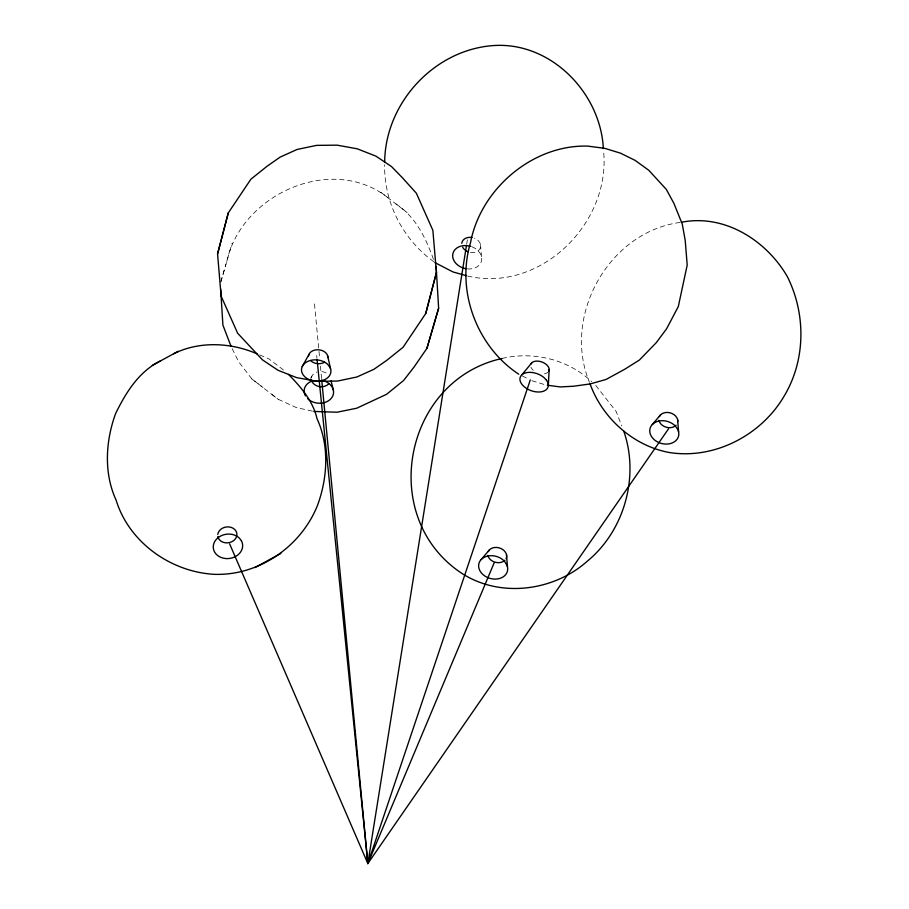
<?xml version="1.0" encoding="UTF-8"?>
<svg xmlns="http://www.w3.org/2000/svg" width="909" height="909" viewBox="0 0 909 909"><rect width="100%" height="100%" fill="white"/><g stroke="black" fill="none" stroke-linecap="round" stroke-linejoin="round"><path stroke-width="0.68" stroke-dasharray="4.54 3.41" d="M466.715 244.01L467.385 239.806M220.785 281.983L225.909 264.349M226.796 261.531C241.362 194.026 332.66 153.007 388.882 198.446M220.773 282.051L232.102 243.237M310.537 378.303L311.912 376.133M680.125 222.432C608.598 231.965 561.989 316.139 589.464 382.325M502.098 358.453C533.333 351.01 568.205 359.396 591.6 381.666M312.423 411.141L296.357 407.596L278.154 399.256L270.143 393.108M467.544 276.018C540.491 293.243 611.712 222.625 603.44 149.917M531.901 380.701L546.036 385.03M259.667 354.93L268.644 358.691L284.335 370.656M522.345 375.985L528.322 378.928M395.96 203.98C416.083 216.944 426.639 239.601 434.218 261.497M232.204 348.67L238.59 361.691L251.861 378.951L263.065 387.575M380.871 192.299L407.175 212.604M251.861 378.951L278.154 399.256M433.798 261.701C403.017 239.635 383.996 202.752 384.632 164.802M595.725 385.382L616.222 411.584L621.745 425.912M316.684 355.51L316.968 358.328M314.48 303.924L319.593 357.623M320.411 366.1L321.616 378.814M480.543 244.589L481.509 256.724M470.442 252.407A9.624 7.454 15.6 0 0 479.793 242.635L478.452 240.828A9.624 7.454 15.6 0 0 474.418 238.169M467.271 268.882A14.76 11.431 15.6 0 0 480.35 253.713L478.293 250.952A14.76 11.431 15.6 0 0 472.101 246.873M311.344 378.042A9.624 7.579 5.9 0 1 316.911 372.065M321.82 371.611A9.624 7.579 5.9 0 1 328.308 374.576M547.877 372.304A9.624 5.874 19.8 0 1 544.457 373.781M533.276 370.349A9.624 5.874 19.8 0 1 530.913 367.1"/><path stroke-width="1.36" d="M548.343 385.314L549.15 369.543M384.677 162.109C385.177 102.263 435.491 48.438 495.496 45.45C552.138 42.803 600.588 93.616 603.36 148.542M229.647 543.912L367.838 863.55L466.487 245.419M217.569 253.941L228.261 212.945L250.907 179.187L267.178 166.154L280.108 157.132L297.118 149.451L316.559 145.372L337.103 145.156L357.351 148.837L375.917 156.143L391.54 166.586L402.278 177.619L416.367 193.231L432.866 230.307L436.434 272.518L425.742 313.503L403.096 347.261L386.814 360.294L373.894 369.315L356.873 376.996L337.444 381.076L316.9 381.291L296.652 377.621L278.086 370.304L262.462 359.862L237.635 333.217L221.126 296.141L217.569 253.941L228.261 212.945M425.742 313.503L436.434 272.518M313.764 411.436L337.023 412.231L356.726 408.221L386.575 394.301L403.585 380.507L413.959 367.156L426.935 348.317L438.638 308.219L436.127 266.496M438.638 308.219L426.935 348.317M317.105 359.737L367.838 863.55L530.288 379.917M321.752 380.235L367.838 863.55L494.155 562.853M302.22 366.577L309.094 354.158M367.838 863.55L668.604 428.696M521.868 374.815L531.89 362.691M481.213 559.501L489.394 549.922M652.332 424.514L660.502 414.924M160.563 360.862C138.907 371.44 125.737 392.756 115.534 413.743C105.558 441.263 103.66 473.1 116.113 500.132C129.021 542.378 170.869 572.045 214.569 574.34C259.247 575.761 301.265 546.298 317.616 505.109C327.592 477.589 329.49 445.74 317.036 418.708C312.98 401.028 300.879 387.007 288.483 374.36M173.699 353.76C199.469 340.875 231.045 342.477 257.099 353.851M254.929 567.58L280.858 553.456M152.292 365.395L178.221 351.272M502.098 358.453C404.062 380.019 377.44 516.392 460.84 572.704C499.495 598.44 553.604 591.407 587.475 561.046C624.438 530.561 639.572 476.361 623.756 431.127M681.511 222.228C724.405 213.797 766.219 240.203 787.33 276.597C805.874 313.673 805.817 359.237 784.66 395.233C762.06 434.684 715.338 459.488 669.933 452.614C633.437 446.183 602.281 418.14 589.975 383.632M547.32 385.2L560.194 386.927L573.42 386.245L590.123 383.95L605.985 379.485L624.585 369.338L639.413 360.032L656.139 342.807L666.558 328.865L678.307 306.572L687.204 265.076L685.216 240.43L682.261 224.057L673.83 203.196L666.365 189.47L648.867 170.347L635.118 160.382L620.495 153.167L604.758 148.337L587.771 146.11C532.526 144.486 480.486 189.22 470.498 242.805C455.954 291.005 476.85 346.636 518.766 374.213M466.215 275.643L452.966 271.939L434.877 262.587M231.034 346.306L222.898 325.058L220.648 288.994M331.046 380.894L333.398 390.211M327.615 355.726L330.615 368.986M677.625 419.708L678.591 431.843M506.518 554.706L507.472 566.83M466.01 268.712A14.76 11.431 15.6 0 1 452.864 253.793A14.76 11.431 15.6 0 1 470.896 246.441M468.021 251.736A9.624 7.454 15.6 0 1 462.647 247.271M461.772 243.317A9.624 7.454 15.6 0 1 471.998 237.488M676.091 425.207A9.624 7.454 15.6 0 1 666.297 427.253A9.624 7.454 15.6 0 1 658.968 420.424M659.377 416.561A9.624 7.454 15.6 0 1 675.535 415.947L676.875 417.754A9.624 7.454 15.6 0 1 677.75 421.696M307.526 398.562A14.76 11.624 5.9 0 0 326.695 401.755A14.76 11.624 5.9 0 0 332.262 387.257L330.228 384.598A14.76 11.624 5.9 0 0 321.536 380.235M305.481 395.904A14.76 11.624 5.9 0 1 312.753 380.746M328.728 383.837A9.624 7.579 5.9 0 1 318.764 386.45A9.624 7.579 5.9 0 1 311.435 380.019M504.972 560.194A9.624 7.454 15.6 0 1 495.178 562.239A9.624 7.454 15.6 0 1 487.86 555.422M488.258 551.558A9.624 7.454 15.6 0 1 504.415 550.934L505.756 552.74A9.624 7.454 15.6 0 1 506.108 558.558M324.615 362.214A9.624 6.954 5.4 0 1 311.06 361.066M308.628 355.919A9.624 6.954 5.4 0 1 315.037 350.01A9.624 6.954 5.4 0 1 325.365 352.408L326.786 353.976A9.624 6.954 5.4 0 1 327.797 357.555M530.947 363.952A9.624 5.874 19.8 0 1 546.491 364.645L547.945 366.225A9.624 5.874 19.8 0 1 548.82 371.042M217.842 536.469A9.624 7.965 -8.1 0 0 229.954 542.457A9.624 7.965 -8.1 0 0 236.124 531.322L234.84 529.583A9.624 7.965 -8.1 0 0 224.693 527.311A9.624 7.965 -8.1 0 0 217.796 534.39M546.491 380.235L544.252 377.803A14.76 9.01 19.8 0 0 520.8 376.053A14.76 9.01 19.8 0 0 535.253 391.745A14.76 9.01 19.8 0 0 546.491 380.235M329.342 366.304L327.183 363.895A14.76 10.669 5.4 0 0 302.674 365.725A14.76 10.669 5.4 0 0 316.673 381.246A14.76 10.669 5.4 0 0 329.342 366.304M677.432 428.832L675.376 426.071A14.76 11.431 15.6 0 0 651.071 426.128A14.76 11.431 15.6 0 0 664.354 444.001A14.76 11.431 15.6 0 0 677.432 428.832M506.313 563.83L504.256 561.058A14.76 11.431 15.6 0 0 479.952 561.126A14.76 11.431 15.6 0 0 493.235 578.999A14.76 11.431 15.6 0 0 506.313 563.83M241.453 540.878L239.476 538.219A14.76 12.226 -8.1 0 0 214.797 541.446A14.76 12.226 -8.1 0 0 227.545 558.615A14.76 12.226 -8.1 0 0 241.453 540.878"/></g></svg>
